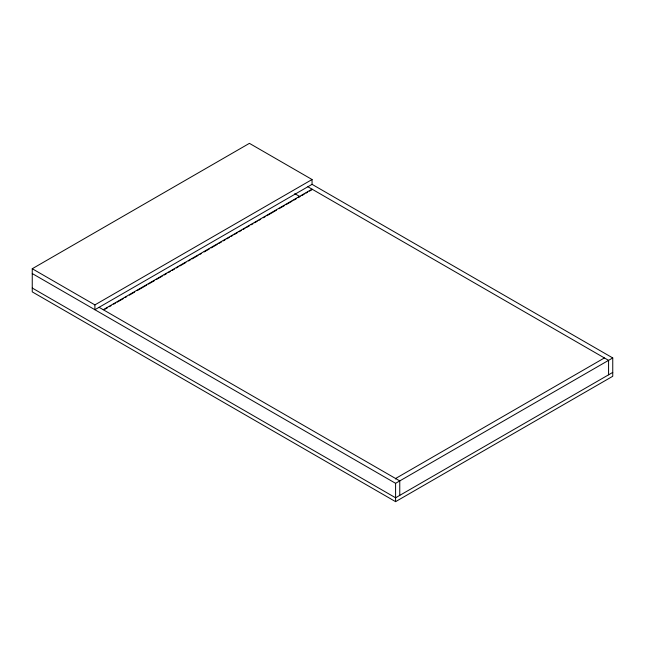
<?xml version="1.0" encoding="UTF-8"?>
<svg xmlns="http://www.w3.org/2000/svg" width="645" height="645" viewBox="0 0 645 645"><rect width="100%" height="100%" fill="white"/><g stroke="black" fill="none" stroke-linecap="round" stroke-linejoin="round"><path stroke-width="0.97" d="M32.25 268.731L249.413 143.351L312.059 179.52L312.059 184.341L612.75 357.943L612.75 376.269L395.587 501.649L32.25 291.879L32.25 268.731L94.896 304.9L312.059 179.52M312.059 184.341L94.896 309.721L94.896 304.9M103.248 309.721L312.059 189.162M104.99 309.197L107.594 307.689M109.336 306.689L111.077 305.682M113.689 304.174L115.431 303.174M117.164 302.166L123.26 298.651M125.001 297.643L126.734 296.644M129.347 295.136L134.571 292.12M137.175 290.613L146.746 285.09M148.487 284.082L154.582 280.567M156.316 279.559L162.411 276.044M164.153 275.044L166.757 273.536M168.498 272.529L170.24 271.521M171.981 270.521L174.593 269.013M176.335 268.006L178.068 267.006M179.81 265.998L185.905 262.483M188.509 260.975L190.251 259.967M191.992 258.967L198.08 255.452M199.821 254.444L201.562 253.445M204.175 251.937L209.391 248.922M211.133 247.914L217.22 244.399M218.961 243.391L221.574 241.891M223.315 240.883L225.057 239.875M226.79 238.876L229.402 237.368M231.144 236.36L232.885 235.361M234.627 234.353L237.231 232.845M238.972 231.837L241.585 230.338M243.326 229.33L245.068 228.322M246.809 227.322L249.413 225.814M251.155 224.807L252.896 223.807M254.638 222.799L257.242 221.291M258.984 220.284L260.725 219.284M263.337 217.776L265.079 216.768M266.82 215.769L276.391 210.238M278.995 208.738L284.219 205.723M285.961 204.715L292.048 201.2M293.789 200.192L296.402 198.684M298.135 197.684L299.877 196.677M301.618 195.677L304.23 194.169M305.972 193.161L307.705 192.162M309.447 191.154L312.059 189.646M604.397 357.943L395.587 478.501L395.587 478.985M32.25 273.553L395.587 483.323L612.75 357.943M612.75 372.407L395.587 497.787L32.25 288.025M307.883 186.752L608.574 360.353L608.574 374.826M294.773 193.645L300.006 196.669M99.072 307.31L399.763 480.912L399.763 495.376M395.587 483.323L395.587 501.649"/></g></svg>
